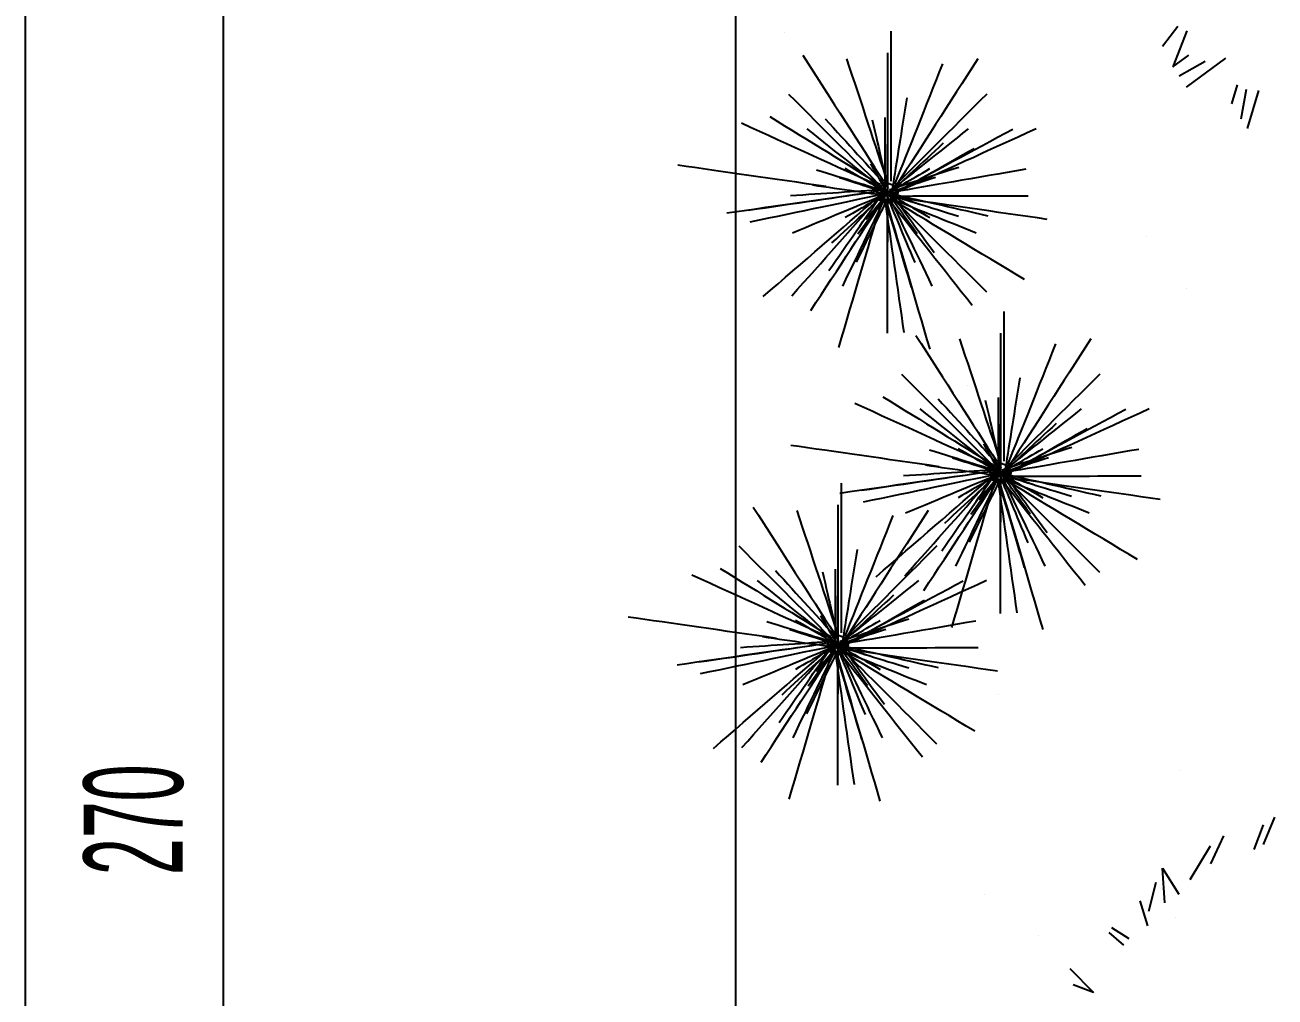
# Model space of a CAD drawing. Extents: x 3907.4 to 3911.57, y -3054.42 to -3053.7.
# Drawn here: x 3907.97347 to 3908.01128, y -3054.02101 to -3053.9916 of the extents above; entities that cross this region are included whole.
import ezdxf

# ---------------------------------------------------------------- set-up
doc = ezdxf.new("R2010")
doc.units = 0
doc.header["$LTSCALE"] = 2
doc.header["$MEASUREMENT"] = 0
doc.layers.add('AĞAÇ', color=9, linetype='CONTINUOUS')
doc.layers.add('OLÇÜ', color=6, linetype='CONTINUOUS')
doc.styles.add('ÖLÇÜ', font='stylu.ttf', dxfattribs={"width": 0.5})

msp = doc.modelspace()

# ---------------------------------------------------------------- linework, layer by layer
at = {"layer": 'AĞAÇ', "color": 2}
msp.add_line((3907.99497, -3054.09203), (3907.99497, -3053.90403), dxfattribs=at)
at = {"layer": 'AĞAÇ'}
for p, q in [((3907.996453, -3053.991842), (3907.996453, -3053.991842)), ((3908.008341, -3053.991648), (3908.007884, -3053.992258)), ((3908.008614, -3053.991785), (3908.008189, -3053.992868)), ((3908.008189, -3053.992868), (3908.008674, -3053.992517)), ((3908.00979, -3053.992613), (3908.008597, -3053.993482)), ((3908.009175, -3053.992704), (3908.008382, -3053.993154)), ((3908.010142, -3053.993418), (3908.009972, -3053.993993)), ((3908.010414, -3053.993555), (3908.010252, -3053.994453)), ((3908.010785, -3053.993587), (3908.010446, -3053.994738)), ((3908.007408, -3053.998011), (3908.007408, -3053.998011)), ((3908.000904, -3053.998868), (3908.000904, -3053.998868)), ((3907.99674, -3053.999416), (3907.99674, -3053.999416)), ((3908.008598, -3053.999579), (3908.008598, -3053.999579)), ((3908.001978, -3054.002497), (3908.001978, -3054.002497)), ((3908.000006, -3054.006435), (3908.000006, -3054.006435)), ((3908.001481, -3054.007786), (3908.001481, -3054.007786)), ((3907.999541, -3054.009726), (3907.999541, -3054.009726)), ((3908.002914, -3054.011875), (3908.002914, -3054.011875)), ((3908.00844, -3054.014163), (3908.00844, -3054.014163)), ((3908.010935, -3054.016404), (3908.011284, -3054.015576)), ((3908.01065, -3054.016547), (3908.01094, -3054.015803)), ((3908.008716, -3054.01746), (3908.009328, -3054.016445)), ((3908.009342, -3054.016983), (3908.009732, -3054.016134)), ((3908.007882, -3054.017113), (3908.008377, -3054.0179)), ((3908.007952, -3054.018168), (3908.007882, -3054.017113)), ((3908.007463, -3054.018412), (3908.007687, -3054.017537)), ((3908.002482, -3054.017912), (3908.002482, -3054.017912)), ((3908.007434, -3054.018863), (3908.007208, -3054.018103)), ((3908.00828, -3054.01861), (3908.00828, -3054.01861)), ((3908.006708, -3054.019443), (3908.006265, -3054.019066)), ((3908.006868, -3054.019255), (3908.006343, -3054.018917)), ((3908.004116, -3054.019158), (3908.004116, -3054.019158)), ((3908.005077, -3054.02015), (3908.005797, -3054.020879)), ((3908.005797, -3054.020879), (3908.005173, -3054.020646))]:
    msp.add_line(p, q, dxfattribs=at)
at = {"layer": 'AĞAÇ', "extrusion": (-1, 0, 0)}
for centre, major_axis, start_param, end_param in [((3907.999661, -3053.992534, 0.003665), (0, 0.006769), 1.461388, 2.16561), ((3907.999563, -3053.993176, 0.002626), (0, 0.004186), 1.396353, 2.475279), ((3907.999563, -3053.993757, 0.00324), (0, 0.003431), 1.51685, 2.509575), ((3907.999485, -3053.994221, 0.003794), (0, -0.002753), -1.504777, -0.517514), ((3907.999563, -3053.99432, 0.004771), (0, 0.002442), 1.924576, 2.863627), ((3907.999555, -3053.995287, 0.004823), (0, 0.001434), 1.837124, 2.938698), ((3907.999563, -3053.999109, 0.004415), (0, 0.002469), 0.284475, 1.18191), ((3908.00308, -3054.001009, 0.003665), (0, 0.006769), 1.461388, 2.16561), ((3908.002982, -3054.001651, 0.002626), (0, 0.004186), 1.396353, 2.475279), ((3908.002982, -3054.002232, 0.00324), (0, 0.003431), 1.51685, 2.509575), ((3908.002904, -3054.002697, 0.003794), (0, -0.002753), -1.504777, -0.517514), ((3908.002982, -3054.002795, 0.004771), (0, 0.002442), 1.924576, 2.863627), ((3908.002974, -3054.003762, 0.004823), (0, 0.001434), 1.837124, 2.938698), ((3907.998156, -3054.006204, 0.003665), (0, 0.006769), 1.461388, 2.16561), ((3908.002982, -3054.007584, 0.004415), (0, 0.002469), 0.284475, 1.18191), ((3907.998058, -3054.006846, 0.002626), (0, 0.004186), 1.396353, 2.475279), ((3907.998058, -3054.007427, 0.00324), (0, 0.003431), 1.51685, 2.509575), ((3907.997981, -3054.007891, 0.003794), (0, -0.002753), -1.504777, -0.517514), ((3907.998058, -3054.00799, 0.004771), (0, 0.002442), 1.924576, 2.863627), ((3907.99805, -3054.008957, 0.004823), (0, 0.001434), 1.837124, 2.938698), ((3907.998058, -3054.012779, 0.004415), (0, 0.002469), 0.284475, 1.18191)]:
    msp.add_ellipse(centre, major_axis=major_axis, ratio=0.5, start_param=start_param, end_param=end_param, dxfattribs=at)
at = {"layer": 'AĞAÇ', "extrusion": (-0.841254, -0.540641, -8.87469e-31)}
for centre in [(3907.997397, -3053.993141, 0.003665), (3908.000816, -3054.001616, 0.003665), (3907.995893, -3054.00681, 0.003665)]:
    msp.add_ellipse(centre, major_axis=(0.003659, -0.005694), ratio=0.5, start_param=4.60298, end_param=5.307203, dxfattribs=at)
at = {"layer": 'AĞAÇ', "extrusion": (-0.949361, -0.314186, 1.38051e-30)}
for centre in [(3907.998262, -3053.992448, 0.004627), (3908.001681, -3054.000923, 0.004627), (3907.996758, -3054.006118, 0.004627)]:
    msp.add_ellipse(centre, major_axis=(-0.002219, 0.006704), ratio=0.5, start_param=1.597349, end_param=2.191813, dxfattribs=at)
at = {"layer": 'AĞAÇ', "extrusion": (-0.841254, 0.540641, -3.9443e-31)}
for centre in [(3908.001893, -3053.993247, 0.003665), (3908.005312, -3054.001722, 0.003665), (3908.000389, -3054.006917, 0.003665)]:
    msp.add_ellipse(centre, major_axis=(-0.003659, -0.005694), ratio=0.5, start_param=4.60298, end_param=5.307203, dxfattribs=at)
at = {"layer": 'AĞAÇ', "extrusion": (-0.929208, 0.369557, 9.86076e-32)}
for centre in [(3908.001294, -3053.992605, 0.004627), (3908.004713, -3054.00108, 0.004627), (3907.99979, -3054.006275, 0.004627)]:
    msp.add_ellipse(centre, major_axis=(0.00261, 0.006562), ratio=0.5, start_param=1.597349, end_param=2.191813, dxfattribs=at)
at = {"layer": 'AĞAÇ', "extrusion": (-0.707107, -0.707107, 0)}
for centre in [(3907.997077, -3053.994206, 0.002626), (3908.000496, -3054.002681, 0.002626), (3907.995572, -3054.007876, 0.002626)]:
    msp.add_ellipse(centre, major_axis=(-0.00296, 0.00296), ratio=0.5, start_param=1.396353, end_param=2.475279, dxfattribs=at)
at = {"layer": 'AĞAÇ', "extrusion": (-0.707107, 0.707107, 0)}
for centre in [(3908.002048, -3053.994206, 0.002626), (3908.005467, -3054.002681, 0.002626), (3908.000544, -3054.007876, 0.002626)]:
    msp.add_ellipse(centre, major_axis=(0.00296, 0.00296), ratio=0.5, start_param=1.396353, end_param=2.475279, dxfattribs=at)
at = {"layer": 'AĞAÇ', "extrusion": (-0.987558, 0.157255, 9.86076e-32)}
for centre in [(3908.000277, -3053.992977, 0.005296), (3908.003696, -3054.001452, 0.005296), (3907.998773, -3054.006647, 0.005296)]:
    msp.add_ellipse(centre, major_axis=(-0.001018, -0.006391), ratio=0.5, start_param=-1.440327, end_param=-0.973237, dxfattribs=at)
at = {"layer": 'AĞAÇ', "extrusion": (-0.525298, -0.850918, -5.91646e-31)}
for centre in [(3907.995839, -3053.994276, 0.004627), (3907.999258, -3054.002752, 0.004627), (3907.994335, -3054.007946, 0.004627)]:
    msp.add_ellipse(centre, major_axis=(0.006009, -0.00371), ratio=0.5, start_param=-1.544244, end_param=-0.949779, dxfattribs=at)
at = {"layer": 'AĞAÇ', "extrusion": (-0.738679, -0.674057, 1.97215e-31)}
for centre in [(3907.997104, -3053.993817, 0.005296), (3908.000523, -3054.002292, 0.005296), (3907.9956, -3054.007487, 0.005296)]:
    msp.add_ellipse(centre, major_axis=(-0.004362, 0.004781), ratio=0.5, start_param=1.701265, end_param=2.168356, dxfattribs=at)
at = {"layer": 'AĞAÇ', "extrusion": (-0.975155, -0.221526, 2.95823e-31)}
for centre in [(3907.998879, -3053.993502, 0.004358), (3908.002298, -3054.001977, 0.004358), (3907.997375, -3054.007172, 0.004358)]:
    msp.add_ellipse(centre, major_axis=(0.000751, -0.003304), ratio=0.5, start_param=-1.271195, end_param=-0.410858, dxfattribs=at)
at = {"layer": 'AĞAÇ', "extrusion": (-0.415415, -0.909632, 1.97215e-31)}
for centre in [(3907.995821, -3053.994875, 0.003665), (3907.99924, -3054.00335, 0.003665), (3907.994317, -3054.008545, 0.003665)]:
    msp.add_ellipse(centre, major_axis=(-0.006157, 0.002812), ratio=0.5, start_param=1.461388, end_param=2.16561, dxfattribs=at)
at = {"layer": 'AĞAÇ', "extrusion": (-0.62349, -0.781831, 7.88861e-31)}
for centre in [(3907.997268, -3053.994862, 0.00324), (3908.000687, -3054.003337, 0.00324), (3907.995764, -3054.008532, 0.00324)]:
    msp.add_ellipse(centre, major_axis=(0.002682, -0.002139), ratio=0.5, start_param=4.658443, end_param=5.651167, dxfattribs=at)
at = {"layer": 'AĞAÇ', "extrusion": (-0.62349, 0.781831, 1.57772e-30)}
for centre in [(3908.001857, -3053.994862, 0.00324), (3908.005276, -3054.003337, 0.00324), (3908.000353, -3054.008532, 0.00324)]:
    msp.add_ellipse(centre, major_axis=(-0.002682, -0.002139), ratio=0.5, start_param=4.658443, end_param=5.651167, dxfattribs=at)
at = {"layer": 'AĞAÇ', "extrusion": (-0.474268, 0.880381, -1.57772e-30)}
for centre in [(3908.003516, -3053.994674, 0.004627), (3908.006935, -3054.003149, 0.004627), (3908.002011, -3054.008344, 0.004627)]:
    msp.add_ellipse(centre, major_axis=(-0.006217, -0.003349), ratio=0.5, start_param=-1.544244, end_param=-0.949779, dxfattribs=at)
at = {"layer": 'AĞAÇ', "extrusion": (-0.415415, 0.909632, 5.91646e-31)}
for centre in [(3908.003385, -3053.995053, 0.003665), (3908.006804, -3054.003529, 0.003665), (3908.001881, -3054.008723, 0.003665)]:
    msp.add_ellipse(centre, major_axis=(-0.006157, -0.002812), ratio=0.5, start_param=4.60298, end_param=5.307203, dxfattribs=at)
at = {"layer": 'AĞAÇ', "extrusion": (1, 0, 0)}
for centre, major_axis, start_param, end_param in [((3907.999563, -3053.994274, 0.004415), (0, 0.002469), 3.426068, 4.323503), ((3907.999563, -3054.000207, 0.002626), (0, 0.004186), 4.537946, 5.616872), ((3908.002982, -3054.002749, 0.004415), (0, 0.002469), 3.426068, 4.323503), ((3908.002982, -3054.008682, 0.002626), (0, 0.004186), 4.537946, 5.616872), ((3907.998058, -3054.007944, 0.004415), (0, 0.002469), 3.426068, 4.323503), ((3907.998058, -3054.013877, 0.002626), (0, 0.004186), 4.537946, 5.616872)]:
    msp.add_ellipse(centre, major_axis=major_axis, ratio=0.5, start_param=start_param, end_param=end_param, dxfattribs=at)
at = {"layer": 'AĞAÇ', "extrusion": (-0.679424, 0.733746, -1.57772e-30)}
for centre in [(3908.001983, -3053.994505, 0.004358), (3908.005402, -3054.00298, 0.004358), (3908.000479, -3054.008175, 0.004358)]:
    msp.add_ellipse(centre, major_axis=(0.002486, 0.002302), ratio=0.5, start_param=1.870398, end_param=2.730735, dxfattribs=at)
at = {"layer": 'AĞAÇ', "extrusion": (-0.492786, 0.870151, 2.95823e-31)}
for centre in [(3908.002912, -3053.994934, 0.005296), (3908.006331, -3054.00341, 0.005296), (3908.001408, -3054.008604, 0.005296)]:
    msp.add_ellipse(centre, major_axis=(0.005631, 0.003189), ratio=0.5, start_param=1.701265, end_param=2.168356, dxfattribs=at)
at = {"layer": 'AĞAÇ', "extrusion": (0.142315, 0.989821, -1.2326e-32)}
for centre in [(3907.996971, -3053.996387, 0.003665), (3908.003664, -3053.99738, 0.003665), (3908.00039, -3054.004863, 0.003665), (3908.007083, -3054.005856, 0.003665), (3907.995466, -3054.010057, 0.003665), (3908.00216, -3054.01105, 0.003665)]:
    msp.add_ellipse(centre, major_axis=(-0.0067, 0.000963), ratio=0.5, start_param=4.60298, end_param=5.307203, dxfattribs=at)
at = {"layer": 'AĞAÇ', "extrusion": (-0.29573, -0.955271, 2.36658e-30)}
for centre in [(3907.996459, -3053.995689, 0.004358), (3907.999878, -3054.004164, 0.004358), (3907.994954, -3054.009358, 0.004358)]:
    msp.add_ellipse(centre, major_axis=(-0.003237, 0.001002), ratio=0.5, start_param=1.870398, end_param=2.730735, dxfattribs=at)
at = {"layer": 'AĞAÇ', "extrusion": (0.5, 0.866025, 0)}
for centre in [(3907.997469, -3053.995483, 0.004415), (3908.000888, -3054.003958, 0.004415), (3907.995965, -3054.009153, 0.004415)]:
    msp.add_ellipse(centre, major_axis=(-0.002139, 0.001235), ratio=0.5, start_param=3.426068, end_param=4.323503, dxfattribs=at)
at = {"layer": 'AĞAÇ', "extrusion": (-0.866025, -0.5, 3.15544e-30)}
for centre in [(3907.998854, -3053.995479, 0.004823), (3908.002273, -3054.003954, 0.004823), (3907.997349, -3054.009149, 0.004823)]:
    msp.add_ellipse(centre, major_axis=(-0.000717, 0.001242), ratio=0.5, start_param=1.837124, end_param=2.938698, dxfattribs=at)
at = {"layer": 'AĞAÇ', "extrusion": (0.5, -0.866025, -1.57772e-30)}
for centre in [(3908.001656, -3053.995483, 0.004415), (3908.005075, -3054.003958, 0.004415), (3908.000152, -3054.009153, 0.004415)]:
    msp.add_ellipse(centre, major_axis=(0.002139, 0.001235), ratio=0.5, start_param=3.426068, end_param=4.323503, dxfattribs=at)
at = {"layer": 'AĞAÇ', "extrusion": (-0.309017, 0.951057, 3.9443e-31)}
for centre in [(3908.001888, -3053.995855, 0.003794), (3908.005307, -3054.00433, 0.003794), (3908.000383, -3054.009525, 0.003794)]:
    msp.add_ellipse(centre, major_axis=(0.002618, 0.000851), ratio=0.5, start_param=1.636816, end_param=2.624079, dxfattribs=at)
at = {"layer": 'AĞAÇ', "extrusion": (-0.17023, 0.985404, -5.42342e-31)}
for centre in [(3908.003027, -3053.996093, 0.002626), (3908.006446, -3054.004568, 0.002626), (3908.001522, -3054.009763, 0.002626)]:
    msp.add_ellipse(centre, major_axis=(0.004125, 0.000713), ratio=0.5, start_param=1.396353, end_param=2.475279, dxfattribs=at)
at = {"layer": 'AĞAÇ', "extrusion": (-0.309017, -0.951057, 9.86076e-32)}
for centre in [(3907.997307, -3053.995958, 0.004771), (3908.000726, -3054.004434, 0.004771), (3907.995802, -3054.009628, 0.004771)]:
    msp.add_ellipse(centre, major_axis=(0.002322, -0.000755), ratio=0.5, start_param=-1.217017, end_param=-0.277966, dxfattribs=at)
at = {"layer": 'AĞAÇ', "extrusion": (-0.309017, 0.951057, -1.38051e-30)}
for centre in [(3908.001818, -3053.995958, 0.004771), (3908.005237, -3054.004434, 0.004771), (3908.000314, -3054.009628, 0.004771)]:
    msp.add_ellipse(centre, major_axis=(-0.002322, -0.000755), ratio=0.5, start_param=-1.217017, end_param=-0.277966, dxfattribs=at)
at = {"layer": 'AĞAÇ', "extrusion": (0.142315, -0.989821, -1.2326e-31)}
for centre in [(3907.995433, -3053.997186, 0.003665), (3907.998852, -3054.005661, 0.003665), (3907.993929, -3054.010856, 0.003665)]:
    msp.add_ellipse(centre, major_axis=(0.0067, 0.000963), ratio=0.5, start_param=4.60298, end_param=5.307203, dxfattribs=at)
at = {"layer": 'AĞAÇ', "extrusion": (0.144558, -0.989496, -9.86076e-32)}
for centre in [(3907.995158, -3053.997235, 0.004627), (3907.998577, -3054.00571, 0.004627), (3907.993653, -3054.010905, 0.004627)]:
    msp.add_ellipse(centre, major_axis=(-0.006988, -0.001021), ratio=0.5, start_param=1.597349, end_param=2.191813, dxfattribs=at)
at = {"layer": 'AĞAÇ', "extrusion": (0.204551, -0.978856, 7.88861e-31)}
for centre in [(3907.996121, -3053.99741, 0.002626), (3907.999541, -3054.005886, 0.002626), (3907.994617, -3054.01108, 0.002626)]:
    msp.add_ellipse(centre, major_axis=(-0.004098, -0.000856), ratio=0.5, start_param=1.396353, end_param=2.475279, dxfattribs=at)
at = {"layer": 'AĞAÇ', "extrusion": (0.06644, -0.99779, -3.69779e-31)}
for centre in [(3907.995782, -3053.996821, 0.005296), (3907.999201, -3054.005296, 0.005296), (3907.994278, -3054.010491, 0.005296)]:
    msp.add_ellipse(centre, major_axis=(0.006457, 0.00043), ratio=0.5, start_param=-1.440327, end_param=-0.973237, dxfattribs=at)
at = {"layer": 'AĞAÇ', "extrusion": (0.385235, -0.922818, -9.86076e-32)}
for centre in [(3907.996854, -3053.997822, 0.00324), (3908.000273, -3054.006297, 0.00324), (3907.99535, -3054.011492, 0.00324)]:
    msp.add_ellipse(centre, major_axis=(0.003166, 0.001322), ratio=0.5, start_param=4.658443, end_param=5.651167, dxfattribs=at)
at = {"layer": 'AĞAÇ', "extrusion": (-0.142608, -0.989779, -1.15864e-30)}
for centre in [(3907.997107, -3053.996416, 0.003794), (3908.000526, -3054.004891, 0.003794), (3907.995603, -3054.010085, 0.003794)]:
    msp.add_ellipse(centre, major_axis=(-0.002725, 0.000393), ratio=0.5, start_param=1.636816, end_param=2.624079, dxfattribs=at)
at = {"layer": 'AĞAÇ', "extrusion": (0.821529, -0.570167, -2.16937e-30)}
for centre in [(3907.997307, -3053.999728, 0.005296), (3908.000726, -3054.008203, 0.005296), (3907.995803, -3054.013398, 0.005296)]:
    msp.add_ellipse(centre, major_axis=(0.00369, 0.005317), ratio=0.5, start_param=-1.440327, end_param=-0.973237, dxfattribs=at)
at = {"layer": 'AĞAÇ', "extrusion": (0.679424, -0.733746, -1.57772e-30)}
for centre in [(3907.997142, -3053.998878, 0.004358), (3908.000561, -3054.007353, 0.004358), (3907.995638, -3054.012548, 0.004358)]:
    msp.add_ellipse(centre, major_axis=(0.002486, 0.002302), ratio=0.5, start_param=-1.271195, end_param=-0.410858, dxfattribs=at)
at = {"layer": 'AĞAÇ', "extrusion": (-0.5, 0.866025, -3.15544e-30)}
for centre in [(3907.997469, -3053.9979, 0.004415), (3908.000888, -3054.006375, 0.004415), (3907.995965, -3054.01157, 0.004415)]:
    msp.add_ellipse(centre, major_axis=(-0.002139, -0.001235), ratio=0.5, start_param=3.426068, end_param=4.323503, dxfattribs=at)
at = {"layer": 'AĞAÇ', "extrusion": (0.897268, -0.441487, 0)}
for centre in [(3907.998541, -3053.998942, 0.003794), (3908.00196, -3054.007417, 0.003794), (3907.997037, -3054.012612, 0.003794)]:
    msp.add_ellipse(centre, major_axis=(-0.001216, -0.00247), ratio=0.5, start_param=1.636816, end_param=2.624079, dxfattribs=at)
at = {"layer": 'AĞAÇ', "extrusion": (0.809017, -0.587785, 4.93038e-31)}
for centre in [(3907.998168, -3053.99861, 0.004771), (3908.001588, -3054.007086, 0.004771), (3907.996664, -3054.01228, 0.004771)]:
    msp.add_ellipse(centre, major_axis=(-0.001435, -0.001976), ratio=0.5, start_param=1.924576, end_param=2.863627, dxfattribs=at)
at = {"layer": 'AĞAÇ', "extrusion": (0.766044, -0.642788, 1.26218e-29)}
for centre in [(3907.998666, -3053.997772, 0.004823), (3908.002085, -3054.006248, 0.004823), (3907.997162, -3054.011442, 0.004823)]:
    msp.add_ellipse(centre, major_axis=(0.000922, 0.001098), ratio=0.5, start_param=-1.304469, end_param=-0.202895, dxfattribs=at)
at = {"layer": 'AĞAÇ', "extrusion": (0.34202, 0.939693, -1.97215e-31)}
for centre in [(3908.000885, -3053.997164, 0.004823), (3908.004304, -3054.00564, 0.004823), (3907.99938, -3054.010834, 0.004823)]:
    msp.add_ellipse(centre, major_axis=(-0.001347, 0.00049), ratio=0.5, start_param=-1.304469, end_param=-0.202895, dxfattribs=at)
at = {"layer": 'AĞAÇ', "extrusion": (0.809017, 0.587785, 1.18329e-30)}
for centre in [(3908.000957, -3053.99861, 0.004771), (3908.004376, -3054.007086, 0.004771), (3907.999452, -3054.01228, 0.004771)]:
    msp.add_ellipse(centre, major_axis=(0.001435, -0.001976), ratio=0.5, start_param=1.924576, end_param=2.863627, dxfattribs=at)
at = {"layer": 'AĞAÇ', "extrusion": (-0.5, -0.866025, -3.15544e-30)}
for centre in [(3908.001656, -3053.9979, 0.004415), (3908.005075, -3054.006375, 0.004415), (3908.000152, -3054.01157, 0.004415)]:
    msp.add_ellipse(centre, major_axis=(0.002139, -0.001235), ratio=0.5, start_param=3.426068, end_param=4.323503, dxfattribs=at)
at = {"layer": 'AĞAÇ', "extrusion": (0.809017, 0.587785, 9.86076e-31)}
for centre in [(3908.001077, -3053.998644, 0.003794), (3908.004496, -3054.00712, 0.003794), (3907.999572, -3054.012314, 0.003794)]:
    msp.add_ellipse(centre, major_axis=(0.001618, -0.002227), ratio=0.5, start_param=1.636816, end_param=2.624079, dxfattribs=at)
at = {"layer": 'AĞAÇ', "extrusion": (0.29573, 0.955271, -8.87469e-31)}
for centre in [(3908.002666, -3053.997694, 0.004358), (3908.006086, -3054.00617, 0.004358), (3908.001162, -3054.011364, 0.004358)]:
    msp.add_ellipse(centre, major_axis=(-0.003237, 0.001002), ratio=0.5, start_param=-1.271195, end_param=-0.410858, dxfattribs=at)
at = {"layer": 'AĞAÇ', "extrusion": (0.222521, 0.974928, -3.35266e-30)}
for centre in [(3908.002424, -3053.997344, 0.00324), (3908.005843, -3054.00582, 0.00324), (3908.000919, -3054.011014, 0.00324)]:
    msp.add_ellipse(centre, major_axis=(-0.003345, 0.000763), ratio=0.5, start_param=4.658443, end_param=5.651167, dxfattribs=at)
at = {"layer": 'AĞAÇ', "extrusion": (-0.002006, 0.999998, 1.38667e-32)}
for centre in [(3908.004, -3053.996781, 0.004627), (3908.007419, -3054.005257, 0.004627), (3908.002495, -3054.010451, 0.004627)]:
    msp.add_ellipse(centre, major_axis=(-0.007062, -0.000014), ratio=0.5, start_param=-1.544244, end_param=-0.949779, dxfattribs=at)
at = {"layer": 'AĞAÇ', "extrusion": (0.654861, -0.75575, 3.9443e-31)}
for centre in [(3907.996356, -3053.99934, 0.003665), (3907.999775, -3054.007815, 0.003665), (3907.994852, -3054.01301, 0.003665)]:
    msp.add_ellipse(centre, major_axis=(0.005115, 0.004433), ratio=0.5, start_param=4.60298, end_param=5.307203, dxfattribs=at)
at = {"layer": 'AĞAÇ', "extrusion": (0.746774, -0.665078, 1.97215e-31)}
for centre in [(3907.996538, -3053.999939, 0.004627), (3907.999957, -3054.008414, 0.004627), (3907.995033, -3054.013609, 0.004627)]:
    msp.add_ellipse(centre, major_axis=(0.004697, 0.005274), ratio=0.5, start_param=-1.544244, end_param=-0.949779, dxfattribs=at)
at = {"layer": 'AĞAÇ', "extrusion": (0.836795, -0.547516, 4.93038e-31)}
for centre in [(3907.997638, -3053.999633, 0.002626), (3908.001057, -3054.008108, 0.002626), (3907.996133, -3054.013303, 0.002626)]:
    msp.add_ellipse(centre, major_axis=(0.002292, 0.003503), ratio=0.5, start_param=4.537946, end_param=5.616872, dxfattribs=at)
at = {"layer": 'AĞAÇ', "extrusion": (0.959493, -0.281733, 4.93038e-31)}
for centre in [(3907.998297, -3054.000653, 0.003665), (3908.001716, -3054.009128, 0.003665), (3907.996793, -3054.014323, 0.003665)]:
    msp.add_ellipse(centre, major_axis=(-0.001907, -0.006494), ratio=0.5, start_param=1.461388, end_param=2.16561, dxfattribs=at)
at = {"layer": 'AĞAÇ', "extrusion": (0.900969, -0.433884, -2.36658e-30)}
for centre in [(3907.998289, -3053.999335, 0.00324), (3908.001708, -3054.007811, 0.00324), (3907.996785, -3054.013005, 0.00324)]:
    msp.add_ellipse(centre, major_axis=(0.001489, 0.003091), ratio=0.5, start_param=4.658443, end_param=5.651167, dxfattribs=at)
at = {"layer": 'AĞAÇ', "extrusion": (0.957989, 0.286804, 0)}
for centre in [(3908.00053, -3054.000348, 0.005296), (3908.003949, -3054.008823, 0.005296), (3907.999026, -3054.014018, 0.005296)]:
    msp.add_ellipse(centre, major_axis=(-0.001856, 0.0062), ratio=0.5, start_param=-1.440327, end_param=-0.973237, dxfattribs=at)
at = {"layer": 'AĞAÇ', "extrusion": (0.989992, 0.141124, -9.86076e-32)}
for centre in [(3908.000091, -3054.001098, 0.004627), (3908.00351, -3054.009573, 0.004627), (3907.998586, -3054.014768, 0.004627)]:
    msp.add_ellipse(centre, major_axis=(0.000997, -0.006991), ratio=0.5, start_param=1.597349, end_param=2.191813, dxfattribs=at)
at = {"layer": 'AĞAÇ', "extrusion": (0.959493, 0.281733, -3.15544e-30)}
for centre in [(3908.00064, -3054.000708, 0.003665), (3908.004059, -3054.009184, 0.003665), (3907.999135, -3054.014378, 0.003665)]:
    msp.add_ellipse(centre, major_axis=(-0.001907, 0.006494), ratio=0.5, start_param=4.60298, end_param=5.307203, dxfattribs=at)
at = {"layer": 'AĞAÇ', "extrusion": (0.923211, 0.384293, 1.57772e-30)}
for centre in [(3908.000779, -3053.999718, 0.004358), (3908.004198, -3054.008193, 0.004358), (3907.999275, -3054.013388, 0.004358)]:
    msp.add_ellipse(centre, major_axis=(0.001302, -0.003128), ratio=0.5, start_param=1.870398, end_param=2.730735, dxfattribs=at)
at = {"layer": 'AĞAÇ', "extrusion": (0.900969, 0.433884, -5.91646e-31)}
for centre in [(3908.000836, -3053.999335, 0.00324), (3908.004255, -3054.007811, 0.00324), (3907.999331, -3054.013005, 0.00324)]:
    msp.add_ellipse(centre, major_axis=(-0.001489, 0.003091), ratio=0.5, start_param=4.658443, end_param=5.651167, dxfattribs=at)
at = {"layer": 'AĞAÇ', "extrusion": (0.373064, 0.927805, 7.88861e-31)}
for centre in [(3908.003025, -3053.998215, 0.005296), (3908.006444, -3054.00669, 0.005296), (3908.00152, -3054.011885, 0.005296)]:
    msp.add_ellipse(centre, major_axis=(-0.006005, 0.002414), ratio=0.5, start_param=-1.440327, end_param=-0.973237, dxfattribs=at)
at = {"layer": 'AĞAÇ', "extrusion": (0.78465, 0.619939, -1.18329e-30)}
for centre in [(3908.002236, -3054.000234, 0.004627), (3908.005655, -3054.008709, 0.004627), (3908.000731, -3054.013904, 0.004627)]:
    msp.add_ellipse(centre, major_axis=(-0.004378, 0.005541), ratio=0.5, start_param=-1.544244, end_param=-0.949779, dxfattribs=at)
at = {"layer": 'AĞAÇ', "extrusion": (0.707107, 0.707107, 0)}
for centre in [(3908.002048, -3053.999177, 0.002626), (3908.005467, -3054.007652, 0.002626), (3908.000544, -3054.012847, 0.002626)]:
    msp.add_ellipse(centre, major_axis=(-0.00296, 0.00296), ratio=0.5, start_param=4.537946, end_param=5.616872, dxfattribs=at)
at = {"layer": 'AĞAÇ', "extrusion": (0.516651, 0.856196, 1.47911e-30)}
for centre in [(3908.003072, -3053.998924, 0.003665), (3908.006491, -3054.007399, 0.003665), (3908.001567, -3054.012593, 0.003665)]:
    msp.add_ellipse(centre, major_axis=(-0.005795, 0.003497), ratio=0.5, start_param=4.60298, end_param=5.307203, dxfattribs=at)
at = {"layer": 'AĞAÇ'}
for points in [[(3907.999343, -3053.996472), (3907.999563, -3053.996381), (3907.999563, -3053.996691, 0.0048)], [(3907.999563, -3053.996381), (3907.999782, -3053.996472), (3907.999563, -3053.996691, 0.0048)], [(3907.999252, -3053.996691), (3907.999343, -3053.996472), (3907.999563, -3053.996691, 0.0048)], [(3907.999343, -3053.996911), (3907.999252, -3053.996691), (3907.999563, -3053.996691, 0.0048)], [(3907.999563, -3053.997002), (3907.999343, -3053.996911), (3907.999563, -3053.996691, 0.0048)], [(3907.999782, -3053.996472), (3907.999873, -3053.996691), (3907.999563, -3053.996691, 0.0048)], [(3907.999782, -3053.996911), (3907.999563, -3053.997002), (3907.999563, -3053.996691, 0.0048)], [(3907.999873, -3053.996691), (3907.999782, -3053.996911), (3907.999563, -3053.996691, 0.0048)], [(3908.002671, -3054.005167), (3908.002762, -3054.004947), (3908.002982, -3054.005167, 0.0048)], [(3908.002762, -3054.004947), (3908.002982, -3054.004856), (3908.002982, -3054.005167, 0.0048)], [(3908.002982, -3054.004856), (3908.003201, -3054.004947), (3908.002982, -3054.005167, 0.0048)], [(3908.003201, -3054.004947), (3908.003292, -3054.005167), (3908.002982, -3054.005167, 0.0048)], [(3908.002762, -3054.005386), (3908.002671, -3054.005167), (3908.002982, -3054.005167, 0.0048)], [(3908.002982, -3054.005477), (3908.002762, -3054.005386), (3908.002982, -3054.005167, 0.0048)], [(3908.003201, -3054.005386), (3908.002982, -3054.005477), (3908.002982, -3054.005167, 0.0048)], [(3908.003292, -3054.005167), (3908.003201, -3054.005386), (3908.002982, -3054.005167, 0.0048)], [(3907.997748, -3054.010361), (3907.997839, -3054.010142), (3907.998058, -3054.010361, 0.0048)], [(3907.997839, -3054.010581), (3907.997748, -3054.010361), (3907.998058, -3054.010361, 0.0048)], [(3907.997839, -3054.010142), (3907.998058, -3054.010051), (3907.998058, -3054.010361, 0.0048)], [(3907.998058, -3054.010672), (3907.997839, -3054.010581), (3907.998058, -3054.010361, 0.0048)], [(3907.998058, -3054.010051), (3907.998278, -3054.010142), (3907.998058, -3054.010361, 0.0048)], [(3907.998278, -3054.010142), (3907.998369, -3054.010361), (3907.998058, -3054.010361, 0.0048)], [(3907.998278, -3054.010581), (3907.998058, -3054.010672), (3907.998058, -3054.010361, 0.0048)], [(3907.998369, -3054.010361), (3907.998278, -3054.010581), (3907.998058, -3054.010361, 0.0048)]]:
    msp.add_3dface(points, dxfattribs=at)
at = {"layer": 'OLÇÜ', "color": 6}
for p, q in [((3907.973467, -3053.98803), (3907.973467, -3054.04203)), ((3907.979467, -3053.98803), (3907.979467, -3054.04203))]:
    msp.add_line(p, q, dxfattribs=at)

# ---------------------------------------------------------------- texts
at = {"layer": 'OLÇÜ', "color": 62, "style": 'ÖLÇÜ', "width": 0.5}
msp.add_text('270', height=0.003, rotation=90, dxfattribs=at).set_placement((3907.978241, -3054.017325))

doc.saveas('drawing.dxf')
